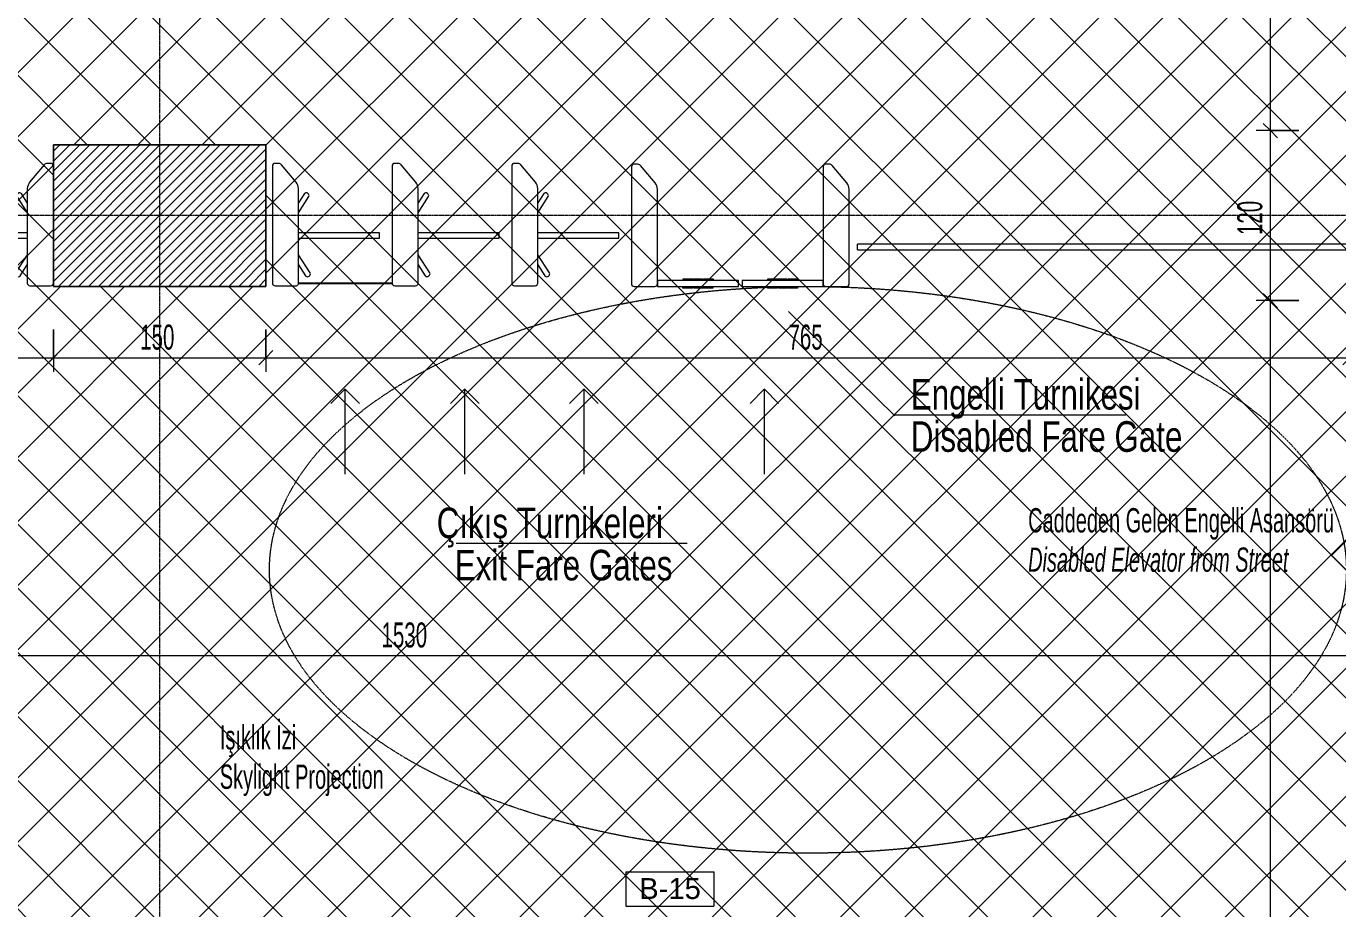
# Model space of a CAD drawing. Header units: centimetres. Extents: x -9345 to 11316, y -7197 to -3465.
# Drawn here: x -3206 to -2281, y -6020 to -5397 of the extents above; entities that cross this region are included whole.
import ezdxf

# ---------------------------------------------------------------- set-up
doc = ezdxf.new("R2010")
doc.units = ezdxf.units.CM
doc.linetypes.add('Grid Line 1_4_', pattern=[1.11125, 0.635, -0.15875, 0.15875, -0.15875])
doc.linetypes.add('Overhead', pattern=[0.396875, 0.238125, -0.15875])
for name, color, linetype, lineweight in [('A-ANNO-DIMS', 211, 'Continuous', 9), ('A-ANNO-DIMS-100', 211, 'Continuous', 9), ('A-ANNO-NOTE', 131, 'Continuous', 9), ('A-AREA-IDEN', 2, 'Continuous', 9), ('A-DETL', 90, 'Continuous', 9), ('A-DETL-GENF', 92, 'Continuous', 9), ('A-DETL-MEDM', 33, 'Continuous', 25), ('A-DETL-THIN', 151, 'Continuous', 9), ('A-FLOR-HRAL', 11, 'Continuous', 9), ('A-FLOR-OVHD', 1, 'Overhead', 9), ('G-ANNO-TEXT', 231, 'Continuous', 9), ('L-SITE', 91, 'Continuous', 9), ('Q-SPCQ', 91, 'Continuous', 9), ('S-COLS', 52, 'Continuous', 9), ('S-GRID', 1, 'Continuous', 9)]:
    doc.layers.add(name, color=color, linetype=linetype, lineweight=lineweight)
doc.styles.add('Arial_2', font='arial.ttf', dxfattribs={"height": 14.752994})
doc.styles.add('Swis721 LtCn BT', font='swisscl.ttf', dxfattribs={"width": 0.8, "height": 17.149461})
doc.styles.add('Swis721 LtCn BT_1', font='swisscl.ttf', dxfattribs={"width": 0.8, "height": 17.639445})
doc.styles.add('Swis721 LtCn BT_8', font='swisscl.ttf', dxfattribs={"height": 21.559322})
doc.styles.add('Swis721 LtCn BT_I', font='swisscli.ttf', dxfattribs={"height": 21.559322})
doc.dimstyles.new('IUAS_DIMENSION_INSIDE_100', dxfattribs={"dimscale": 30.48, "dimtxt": 18, "dimasz": 0.328084, "dimexe": 0.328084, "dimexo": 0.0625, "dimgap": 0, "dimtad": 1, "dimdec": 0, "dimdsep": 46, "dimtxsty": 'Swis721 LtCn BT_1', "dimblk1": 'OBLIQUE', "dimblk2": 'OBLIQUE', "dimsah": 1, "dimcen": 0.09, "dimdle": 0.328084, "dimazin": 0, "dimtfac": 1, "dimtdec": 4, "dimtix": 1, "dimtmove": 0, "dimatfit": 3, "dimfxl": 0.656168, "dimfxlon": 1, "dimtvp": 1, "dimtolj": 1, "dimtzin": 0, "dimarcsym": 2})

# ---------------------------------------------------------------- blocks, each defined once
blk = doc.blocks.new('Normal-Turnstile - 3 Lanes _1 ADA DUZ-1444760-_116_30 KONKORS KATI _ CONCOURSE LEVEL')
at = {"layer": 'Q-SPCQ'}
for p, q in [((68.13, 60.27), (68.13, -6.41)), ((84.64, 62.17), (70.03, 62.17)), ((86.54, -22.28), (86.54, 60.23)), ((152.58, 60.2), (152.58, -6.41)), ((169.09, 62.17), (154.49, 62.17)), ((171, -22.28), (171, 60.27)), ((237.04, 60.27), (237.04, -6.41)), ((253.55, 62.17), (238.94, 62.17)), ((255.45, -22.28), (255.45, 60.27)), ((59.9, 53.16), (68.13, 40.26)), ((68.13, 47.35), (63.11, 55.21)), ((144.35, 53.16), (152.58, 40.26)), ((152.58, 47.35), (147.57, 55.21)), ((228.81, 53.16), (237.04, 40.26)), ((237.04, 47.35), (232.02, 55.21)), ((68.13, 28.52), (10.98, 28.52)), ((10.98, 28.52), (10.98, 26.61)), ((152.58, 28.52), (95.43, 28.52)), ((95.43, 28.52), (95.43, 26.61)), ((237.04, 28.52), (179.89, 28.52)), ((179.89, 28.52), (179.89, 26.61)), ((10.98, 26.61), (10.98, 24.71)), ((10.98, 24.71), (68.13, 24.71)), ((95.43, 26.61), (95.43, 24.71)), ((95.43, 24.71), (152.58, 24.71)), ((179.89, 26.61), (179.89, 24.71)), ((179.89, 24.71), (237.04, 24.71)), ((68.13, 10.66), (60.8, -0.82)), ((152.58, 10.66), (145.26, -0.82)), ((237.04, 10.66), (229.71, -0.82)), ((64.02, -2.87), (68.13, 3.58)), ((148.47, -2.87), (152.58, 3.58)), ((232.93, -2.87), (237.04, 3.58)), ((69.76, -10.89), (80.06, -23.17)), ((154.21, -10.89), (164.52, -23.17)), ((238.67, -10.89), (248.97, -23.17)), ((82.24, -24.19), (84.64, -24.19)), ((166.7, -24.19), (169.09, -24.19)), ((251.15, -24.19), (253.55, -24.19))]:
    blk.add_line(p, q, dxfattribs=at)
for centre, radius, start, end in [((70.03, 60.27), 1.91, 90, 180), ((84.64, 60.27), 1.91, 0, 90), ((154.49, 60.27), 1.91, 151.77494, 180), ((154.49, 60.27), 1.91, 90, 150), ((169.09, 60.27), 1.9, 0, 90), ((238.94, 60.27), 1.91, 151.28508, 180), ((238.94, 60.27), 1.91, 120, 150), ((238.94, 60.27), 1.91, 90, 117.27853), ((253.55, 60.27), 1.91, 0, 90), ((78.35, -5.23), 10.29, 186.58384, 213.41616), ((162.8, -5.23), 10.29, 186.58384, 213.41616), ((247.26, -5.23), 10.29, 186.58384, 213.41616), ((82.27, -21.28), 2.91, 220.56946, 269.43054), ((84.64, -22.28), 1.91, 270, 0), ((166.73, -21.28), 2.91, 220.56946, 269.43054), ((169.09, -22.28), 1.91, 270, 0), ((251.18, -21.28), 2.91, 220.56946, 269.43054), ((253.55, -22.28), 1.91, 270, 0)]:
    blk.add_arc(centre, radius, start, end, dxfattribs=at)
for centre, major_axis, start_param, end_param in [((61.51, 54.18), (1.61, 1.02), 6.032597, 8.980864), ((145.96, 54.18), (1.61, 1.02), 0.066828, 2.697679), ((230.42, 54.18), (1.61, 1.02), 6.032597, 8.980864), ((61.51, 54.18), (1.61, 1.02), 2.697679, 3.483077), ((145.96, 54.18), (1.61, 1.02), 2.697679, 3.483077), ((145.96, 54.18), (1.61, 1.02), 6.032597, 6.283185), ((230.42, 54.18), (1.61, 1.02), 2.697679, 3.483077), ((62.41, -1.84), (-1.61, 1.02), 5.941701, 6.727099), ((62.41, -1.84), (-1.61, 1.02), 0.443914, 3.422778), ((146.87, -1.84), (-1.61, 1.02), 5.941701, 6.727099), ((146.87, -1.84), (-1.61, 1.02), 0.443914, 3.422778), ((231.32, -1.84), (-1.61, 1.02), 5.941701, 6.727099), ((231.32, -1.84), (-1.61, 1.02), 0.443914, 3.422778)]:
    blk.add_ellipse(centre, major_axis=major_axis, ratio=0.74559, start_param=start_param, end_param=end_param, dxfattribs=at)
blk = doc.blocks.new('Normal-Turnstile - 3 Lanes _1 ADA DUZ-1448486-_116_30 KONKORS KATI _ CONCOURSE LEVEL')
at = {"layer": 'Q-SPCQ'}
for p, q in [((80.06, 23.17), (69.76, 10.89)), ((84.64, 24.19), (82.24, 24.19)), ((86.54, -60.27), (86.54, 22.28)), ((164.52, 23.17), (154.21, 10.89)), ((169.09, 24.19), (166.7, 24.19)), ((171, -60.27), (171, 22.28)), ((248.97, 23.17), (238.67, 10.89)), ((253.55, 24.19), (251.15, 24.19)), ((60.8, 0.82), (68.13, -10.66)), ((68.13, -3.58), (64.02, 2.87)), ((68.13, 6.41), (68.13, -60.27)), ((145.26, 0.82), (152.58, -10.66)), ((152.58, -3.58), (148.47, 2.87)), ((152.58, 6.41), (152.58, -60.27)), ((229.71, 0.82), (237.04, -10.66)), ((237.04, -3.58), (232.93, 2.87)), ((237.04, 6.41), (237.04, -60.27)), ((68.13, -24.71), (10.98, -24.71)), ((10.98, -24.71), (10.98, -26.61)), ((10.98, -26.61), (10.98, -28.52)), ((152.58, -24.71), (95.43, -24.71)), ((95.43, -24.71), (95.43, -26.61)), ((95.43, -26.61), (95.43, -28.52)), ((237.04, -24.71), (179.89, -24.71)), ((179.89, -24.71), (179.89, -26.61)), ((179.89, -26.61), (179.89, -28.52)), ((10.98, -28.52), (68.13, -28.52)), ((95.43, -28.52), (152.58, -28.52)), ((179.89, -28.52), (237.04, -28.52)), ((68.13, -40.26), (59.9, -53.16)), ((152.58, -40.26), (144.35, -53.16)), ((237.04, -40.26), (228.81, -53.16)), ((63.11, -55.21), (68.13, -47.35)), ((147.57, -55.21), (152.58, -47.35)), ((232.02, -55.21), (237.04, -47.35)), ((70.03, -62.17), (84.64, -62.17)), ((154.49, -62.17), (169.09, -62.17)), ((238.94, -62.17), (253.55, -62.17))]:
    blk.add_line(p, q, dxfattribs=at)
for centre, radius, start, end in [((82.27, 21.28), 2.91, 90.56946, 139.43054), ((84.64, 22.28), 1.91, 360, 90), ((166.73, 21.28), 2.91, 90.56946, 139.43054), ((169.09, 22.28), 1.91, 31.07649, 90), ((169.09, 22.28), 1.9, 0, 30), ((251.18, 21.28), 2.91, 90.56946, 139.43054), ((253.55, 22.28), 1.91, 360, 90), ((78.35, 5.23), 10.29, 146.58384, 173.41616), ((162.8, 5.23), 10.29, 146.58384, 173.41616), ((247.26, 5.23), 10.29, 146.58384, 173.41616), ((70.03, -60.27), 1.91, 180, 270), ((84.64, -60.27), 1.91, 270, 360), ((154.49, -60.27), 1.91, 180, 270), ((169.09, -60.27), 1.91, 270, 357.92545), ((238.94, -60.27), 1.91, 180, 270), ((253.55, -60.27), 1.91, 270, 360)]:
    blk.add_arc(centre, radius, start, end, dxfattribs=at)
for centre, major_axis, start_param, end_param in [((62.41, 1.84), (1.61, 1.02), 6.002, 8.980864), ((62.41, 1.84), (1.61, 1.02), 2.697679, 3.483077), ((146.87, 1.84), (1.61, 1.02), 6.002, 8.980864), ((146.87, 1.84), (1.61, 1.02), 2.697679, 3.483077), ((231.32, 1.84), (1.61, 1.02), 6.002, 8.980864), ((231.32, 1.84), (1.61, 1.02), 2.697679, 3.483077), ((61.51, -54.18), (-1.61, 1.02), 5.941701, 6.727099), ((61.51, -54.18), (-1.61, 1.02), 0.443914, 3.392181), ((145.96, -54.18), (-1.61, 1.02), 5.941701, 6.727099), ((145.96, -54.18), (-1.61, 1.02), 0.443914, 3.392181), ((230.42, -54.18), (-1.61, 1.02), 5.941701, 6.727099), ((230.42, -54.18), (-1.61, 1.02), 0.443914, 3.392181)]:
    blk.add_ellipse(centre, major_axis=major_axis, ratio=0.74559, start_param=start_param, end_param=end_param, dxfattribs=at)
blk = doc.blocks.new('Turnstile-eng  - 5 Lanes _1 ADA-1448919-_116_30 KONKORS KATI _ CONCOURSE LEVEL')
at = {"layer": 'Q-SPCQ'}
for p, q in [((-156.65, 60.77), (-156.65, -5.91)), ((-140.14, 62.67), (-154.74, 62.67)), ((-81.08, 62.67), (-138.23, 62.67)), ((-138.23, 62.67), (-138.23, 58.47)), ((-138.23, -21.78), (-138.23, 60.77)), ((-138.23, 58.47), (-81.08, 58.47)), ((-120.38, 57.2), (-120.38, 58.47)), ((-117.38, 57.2), (-120.38, 57.2)), ((-120.15, 63.94), (-117.15, 63.94)), ((-120.15, 62.67), (-120.15, 63.94)), ((-117.38, 58.47), (-117.38, 57.2)), ((-116.59, 57.2), (-117.38, 57.2)), ((-117.15, 63.94), (-116.35, 63.94)), ((-117.15, 62.67), (-117.15, 63.94)), ((-116.59, 58.47), (-116.59, 57.2)), ((-113.59, 57.2), (-116.59, 57.2)), ((-116.35, 63.94), (-113.36, 63.94)), ((-116.35, 62.67), (-116.35, 63.94)), ((-113.59, 58.47), (-113.59, 57.2)), ((-113.36, 63.94), (-113.36, 62.67)), ((-112.94, 63.94), (-112.65, 63.94)), ((-112.94, 62.67), (-112.94, 63.94)), ((-112.65, 63.94), (-111.76, 63.94)), ((-112.65, 62.67), (-112.65, 63.94)), ((-112.59, 58.47), (-112.59, 57.2)), ((-110, 57.2), (-112.59, 57.2)), ((-111.76, 63.94), (-110.66, 63.94)), ((-111.76, 62.67), (-111.76, 63.94)), ((-110.66, 63.94), (-109.32, 63.94)), ((-110.66, 62.67), (-110.66, 63.94)), ((-110, 58.47), (-110, 57.2)), ((-108.66, 57.2), (-110, 57.2)), ((-109.32, 63.94), (-106.73, 63.94)), ((-109.32, 62.67), (-109.32, 63.94)), ((-108.66, 58.47), (-108.66, 57.2)), ((-107.56, 57.2), (-108.66, 57.2)), ((-107.56, 58.47), (-107.56, 57.2)), ((-106.67, 57.2), (-107.56, 57.2)), ((-106.73, 62.67), (-106.73, 63.94)), ((-106.67, 58.47), (-106.67, 57.2)), ((-106.38, 57.2), (-106.67, 57.2)), ((-106.38, 58.47), (-106.38, 57.2)), ((-105.96, 57.2), (-105.96, 58.47)), ((-102.97, 57.2), (-105.96, 57.2)), ((-105.73, 63.94), (-102.73, 63.94)), ((-105.73, 62.67), (-105.73, 63.94)), ((-102.97, 58.47), (-102.97, 57.2)), ((-102.17, 57.2), (-102.97, 57.2)), ((-102.73, 63.94), (-101.93, 63.94)), ((-102.73, 62.67), (-102.73, 63.94)), ((-102.17, 58.47), (-102.17, 57.2)), ((-99.17, 57.2), (-102.17, 57.2)), ((-101.93, 63.94), (-98.94, 63.94)), ((-101.93, 62.67), (-101.93, 63.94)), ((-99.17, 58.47), (-99.17, 57.2)), ((-98.94, 63.94), (-98.94, 62.67)), ((-81.08, 58.47), (-81.08, 62.67)), ((-21.39, 62.67), (-78.54, 62.67)), ((-78.54, 62.67), (-78.54, 58.47)), ((-78.54, 58.47), (-21.39, 58.47)), ((-60.69, 57.2), (-60.69, 58.47)), ((-57.69, 57.2), (-60.69, 57.2)), ((-60.46, 63.94), (-57.46, 63.94)), ((-60.46, 62.67), (-60.46, 63.94)), ((-57.69, 58.47), (-57.69, 57.2)), ((-56.9, 57.2), (-57.69, 57.2)), ((-57.46, 63.94), (-56.66, 63.94)), ((-57.46, 62.67), (-57.46, 63.94)), ((-56.9, 58.47), (-56.9, 57.2)), ((-53.9, 57.2), (-56.9, 57.2)), ((-56.66, 63.94), (-53.67, 63.94)), ((-56.66, 62.67), (-56.66, 63.94)), ((-53.9, 58.47), (-53.9, 57.2)), ((-53.67, 63.94), (-53.67, 62.67)), ((-53.25, 63.94), (-52.96, 63.94)), ((-53.25, 62.67), (-53.25, 63.94)), ((-52.96, 63.94), (-52.07, 63.94)), ((-52.96, 62.67), (-52.96, 63.94)), ((-52.9, 58.47), (-52.9, 57.2)), ((-50.31, 57.2), (-52.9, 57.2)), ((-52.07, 63.94), (-50.97, 63.94)), ((-52.07, 62.67), (-52.07, 63.94)), ((-50.97, 63.94), (-49.63, 63.94)), ((-50.97, 62.67), (-50.97, 63.94)), ((-50.31, 58.38), (-50.31, 57.2)), ((-48.97, 57.2), (-50.31, 57.2)), ((-49.63, 63.94), (-47.04, 63.94)), ((-49.63, 62.67), (-49.63, 63.94)), ((-48.97, 58.4), (-48.97, 57.2)), ((-47.87, 57.2), (-48.97, 57.2)), ((-47.87, 58.42), (-47.87, 57.2)), ((-46.98, 57.2), (-47.87, 57.2)), ((-47.04, 62.67), (-47.04, 63.94)), ((-46.98, 58.43), (-46.98, 57.2)), ((-46.69, 57.2), (-46.98, 57.2)), ((-46.69, 58.43), (-46.69, 57.2)), ((-46.27, 57.2), (-46.27, 58.44)), ((-43.28, 57.2), (-46.27, 57.2)), ((-46.04, 63.94), (-43.04, 63.94)), ((-46.04, 62.67), (-46.04, 63.94)), ((-43.28, 58.47), (-43.28, 57.2)), ((-42.48, 57.2), (-43.28, 57.2)), ((-43.04, 63.94), (-42.24, 63.94)), ((-43.04, 62.67), (-43.04, 63.94)), ((-42.48, 58.47), (-42.48, 57.2)), ((-39.48, 57.2), (-42.48, 57.2)), ((-42.24, 63.94), (-39.25, 63.94)), ((-42.24, 62.67), (-42.24, 63.94)), ((-39.48, 58.47), (-39.48, 57.2)), ((-39.25, 63.94), (-39.25, 62.67)), ((-21.39, 58.47), (-21.39, 62.67)), ((-21.39, 60.77), (-21.39, -5.91)), ((-4.88, 62.67), (-19.49, 62.67)), ((-2.98, -21.78), (-2.98, 60.77)), ((-155.02, -10.39), (-144.71, -22.67)), ((-19.76, -10.39), (-9.46, -22.67)), ((-142.53, -23.69), (-140.14, -23.69)), ((-7.28, -23.69), (-4.88, -23.69))]:
    blk.add_line(p, q, dxfattribs=at)
for centre, radius, start, end in [((-154.74, 60.77), 1.91, 90, 180), ((-140.14, 60.77), 1.91, 0, 90), ((-19.49, 60.77), 1.91, 90, 180), ((-4.88, 60.77), 1.91, 360, 90), ((-146.43, -4.73), 10.29, 186.58384, 213.41616), ((-11.17, -4.73), 10.29, 186.58384, 213.41616), ((-142.5, -20.78), 2.91, 220.56946, 269.43054), ((-140.14, -21.78), 1.91, 270, 360), ((-7.25, -20.78), 2.91, 220.56946, 232.56671), ((-7.25, -20.78), 2.91, 232.78473, 269.43054), ((-4.88, -21.78), 1.91, 270, 300), ((-4.88, -21.78), 1.91, 303.2738, 360)]:
    blk.add_arc(centre, radius, start, end, dxfattribs=at)
blk = doc.blocks.new('Railing - Railing-1489673-_116_30 KONKORS KATI _ CONCOURSE LEVEL')
at = {"layer": 'A-FLOR-HRAL'}
for p, q in [((-6129.15, 386.81), (-6127.78, 387.36)), ((-6129.15, 386.81), (-5999.83, 60.77)), ((-6127.73, 387.38), (-6125.44, 388.29)), ((-5996.11, 62.24), (-6125.44, 388.29)), ((-5996.11, 62.24), (-5999.83, 60.77))]:
    blk.add_line(p, q, dxfattribs=at)
blk = doc.blocks.new('M_Direction Arrows - Straight-KUCUK - M_Direction Arrows - Straight-KUCUK-801815-_116_30 KONKORS KATI _ CONCOURSE LEVEL')
at = {"layer": 'L-SITE'}
for p, q in [((0, 60), (-24.94, 35.06)), ((24.94, 35.06), (0, 60)), ((-24.94, 35.06), (-10.69, 35.06)), ((-10.69, 35.06), (-10.69, 0)), ((10.69, 0), (10.69, 35.06)), ((10.69, 35.06), (24.94, 35.06)), ((-10.69, 0), (10.69, 0))]:
    blk.add_line(p, q, dxfattribs=at)
blk = doc.blocks.new('IUAS_A_ROOM_100S - No_İsmi_Alan-1315501-_116_30 KONKORS KATI _ CONCOURSE LEVEL')
at = {"layer": 'A-AREA-IDEN'}
for p, q in [((-0.101, 0.1926), (-0.101, -0.0511)), ((-0.101, 0.1926), (0.5191, 0.1926)), ((0.5191, 0.1926), (0.5191, -0.0511)), ((-0.101, -0.0511), (0.5191, -0.0511))]:
    blk.add_line(p, q, dxfattribs=at)
blk = doc.blocks.new('DIMBLOCK81-_116_30 KONKORS KATI _ CONCOURSE LEVEL')
at = {"layer": 'A-ANNO-DIMS-100', "transparency": 16777216}
for p, q in [((-3701.98, -5610.82), (-3701.98, -5640.82)), ((-3701.98, -5630.82), (-3701.98, -5610.82)), ((-3186.98, -5610.82), (-3186.98, -5640.82)), ((-3186.98, -5630.82), (-3186.98, -5610.82)), ((-3701.98, -5630.82), (-3696.98, -5625.82)), ((-3186.98, -5630.82), (-3181.98, -5625.82)), ((-3701.98, -5630.82), (-3706.98, -5635.82)), ((-3701.98, -5630.82), (-3186.98, -5630.82)), ((-3186.98, -5630.82), (-3191.98, -5635.82))]:
    blk.add_line(p, q, dxfattribs=at)
at = {"layer": 'A-ANNO-DIMS-100', "color": 0, "transparency": 16777216, "insert": (-3458.2, -5607.46), "char_height": 17.639, "width": 32.9143, "attachment_point": 1, "line_spacing_factor": 0.971848, "style": 'Swis721 LtCn BT_1'}
blk.add_mtext('515', dxfattribs=at)
blk = doc.blocks.new('_Oblique')
at = {"color": 0, "linetype": 'ByBlock', "lineweight": -2}
blk.add_line((-0.5, -0.5), (0.5, 0.5), dxfattribs=at)
blk = doc.blocks.new('DIMBLOCK82-_116_30 KONKORS KATI _ CONCOURSE LEVEL')
at = {"layer": 'A-ANNO-DIMS-100', "transparency": 16777216}
for p, q in [((-3186.98, -5610.82), (-3186.98, -5640.82)), ((-3186.98, -5630.82), (-3186.98, -5610.82)), ((-3036.98, -5610.82), (-3036.98, -5640.82)), ((-3036.98, -5630.82), (-3036.98, -5610.82)), ((-3186.98, -5630.82), (-3181.98, -5625.82)), ((-3036.98, -5630.82), (-3031.98, -5625.82)), ((-3186.98, -5630.82), (-3191.98, -5635.82)), ((-3186.98, -5630.82), (-3036.98, -5630.82)), ((-3036.98, -5630.82), (-3041.98, -5635.82))]:
    blk.add_line(p, q, dxfattribs=at)
at = {"layer": 'A-ANNO-DIMS-100', "color": 0, "transparency": 16777216, "insert": (-3125.7, -5607.46), "char_height": 17.639, "width": 32.9143, "attachment_point": 1, "line_spacing_factor": 0.971848, "style": 'Swis721 LtCn BT_1'}
blk.add_mtext('150', dxfattribs=at)
blk = doc.blocks.new('DIMBLOCK83-_116_30 KONKORS KATI _ CONCOURSE LEVEL')
at = {"layer": 'A-ANNO-DIMS-100', "transparency": 16777216}
for p, q in [((-3036.98, -5610.82), (-3036.98, -5640.82)), ((-3036.98, -5630.82), (-3036.98, -5610.82)), ((-2271.98, -5610.82), (-2271.98, -5640.82)), ((-2271.98, -5630.82), (-2271.98, -5610.82)), ((-3036.98, -5630.82), (-3031.98, -5625.82)), ((-2271.98, -5630.82), (-2266.98, -5625.82)), ((-3036.98, -5630.82), (-3041.98, -5635.82)), ((-3036.98, -5630.82), (-2271.98, -5630.82)), ((-2271.98, -5630.82), (-2276.98, -5635.82))]:
    blk.add_line(p, q, dxfattribs=at)
at = {"layer": 'A-ANNO-DIMS-100', "color": 0, "transparency": 16777216, "insert": (-2668.2, -5607.46), "char_height": 17.639, "width": 32.9143, "attachment_point": 1, "line_spacing_factor": 0.971848, "style": 'Swis721 LtCn BT_1'}
blk.add_mtext('765', dxfattribs=at)
blk = doc.blocks.new('DIMBLOCK100-_116_30 KONKORS KATI _ CONCOURSE LEVEL')
at = {"layer": 'A-ANNO-DIMS-100', "transparency": 16777216}
for p, q in [((-3701.98, -5821.04), (-3701.98, -5851.04)), ((-3701.98, -5841.04), (-3701.98, -5821.04)), ((-2172.23, -5821.04), (-2172.23, -5851.04)), ((-2172.23, -5841.04), (-2172.23, -5821.04)), ((-3701.98, -5841.04), (-3696.98, -5836.04)), ((-2172.23, -5841.04), (-2167.23, -5836.04)), ((-3701.98, -5841.04), (-3706.98, -5846.04)), ((-3701.98, -5841.04), (-2162.23, -5841.04)), ((-2172.23, -5841.04), (-2177.23, -5846.04))]:
    blk.add_line(p, q, dxfattribs=at)
at = {"layer": 'A-ANNO-DIMS-100', "color": 0, "transparency": 16777216, "insert": (-2955.39, -5817.69), "char_height": 17.639, "width": 43.8857, "attachment_point": 1, "line_spacing_factor": 0.971848, "style": 'Swis721 LtCn BT_1'}
blk.add_mtext('1530', dxfattribs=at)
blk = doc.blocks.new('DIMBLOCK225-_116_30 KONKORS KATI _ CONCOURSE LEVEL')
at = {"layer": 'A-ANNO-DIMS-100', "transparency": 16777216}
for p, q in [((-2328.14, -5590.53), (-2333.14, -5585.53)), ((-2308.14, -5590.53), (-2338.14, -5590.53)), ((-2328.14, -6550.53), (-2328.14, -5590.53)), ((-2328.14, -5590.53), (-2323.14, -5595.53)), ((-2328.14, -5590.53), (-2308.14, -5590.53)), ((-2348.14, -6550.53), (-2318.14, -6550.53)), ((-2328.14, -6550.53), (-2348.14, -6550.53)), ((-2328.14, -6550.53), (-2333.14, -6545.53)), ((-2328.14, -6550.53), (-2323.14, -6555.53))]:
    blk.add_line(p, q, dxfattribs=at)
at = {"layer": 'A-ANNO-DIMS-100', "color": 0, "transparency": 16777216, "insert": (-2351.49, -6084.24), "char_height": 17.639, "width": 32.9143, "attachment_point": 1, "rotation": 90, "line_spacing_factor": 0.971848, "style": 'Swis721 LtCn BT_1'}
blk.add_mtext('960', dxfattribs=at)
blk = doc.blocks.new('DIMBLOCK226-_116_30 KONKORS KATI _ CONCOURSE LEVEL')
at = {"layer": 'A-ANNO-DIMS-100', "transparency": 16777216}
for p, q in [((-2328.14, -5470.53), (-2333.14, -5465.53)), ((-2308.14, -5470.53), (-2338.14, -5470.53)), ((-2328.14, -5590.53), (-2328.14, -5470.53)), ((-2328.14, -5470.53), (-2323.14, -5475.53)), ((-2328.14, -5470.53), (-2308.14, -5470.53)), ((-2328.14, -5590.53), (-2333.14, -5585.53)), ((-2308.14, -5590.53), (-2338.14, -5590.53)), ((-2328.14, -5590.53), (-2323.14, -5595.53)), ((-2328.14, -5590.53), (-2308.14, -5590.53))]:
    blk.add_line(p, q, dxfattribs=at)
at = {"layer": 'A-ANNO-DIMS-100', "color": 0, "transparency": 16777216, "insert": (-2351.49, -5544.24), "char_height": 17.639, "width": 32.9143, "attachment_point": 1, "rotation": 90, "line_spacing_factor": 0.971848, "style": 'Swis721 LtCn BT_1'}
blk.add_mtext('120', dxfattribs=at)
blk = doc.blocks.new('DIMBLOCK227-_116_30 KONKORS KATI _ CONCOURSE LEVEL')
at = {"layer": 'A-ANNO-DIMS-100', "transparency": 16777216}
for p, q in [((-2308.14, -4920.53), (-2338.14, -4920.53)), ((-2328.14, -4920.53), (-2333.14, -4915.53)), ((-2328.14, -5470.53), (-2328.14, -4920.53)), ((-2328.14, -4920.53), (-2323.14, -4925.53)), ((-2328.14, -4920.53), (-2308.14, -4920.53)), ((-2328.14, -5470.53), (-2333.14, -5465.53)), ((-2308.14, -5470.53), (-2338.14, -5470.53)), ((-2328.14, -5470.53), (-2323.14, -5475.53)), ((-2328.14, -5470.53), (-2308.14, -5470.53))]:
    blk.add_line(p, q, dxfattribs=at)
at = {"layer": 'A-ANNO-DIMS-100', "color": 0, "transparency": 16777216, "insert": (-2351.49, -5209.24), "char_height": 17.639, "width": 32.9143, "attachment_point": 1, "rotation": 90, "line_spacing_factor": 0.971848, "style": 'Swis721 LtCn BT_1'}
blk.add_mtext('550', dxfattribs=at)
blk = doc.blocks.new('TURENG_YAZI4 - TURENG_YAZI-1780044-_116_30 KONKORS KATI _ CONCOURSE LEVEL')
at = {"layer": 'A-ANNO-NOTE'}
blk.add_line((0, 0), (1.6301, 0), dxfattribs=at)
blk = doc.blocks.new('TURENG_YAZI4 - TURENG_YAZI-1779788-_116_30 KONKORS KATI _ CONCOURSE LEVEL')
at = {"layer": 'A-ANNO-NOTE'}
blk.add_line((0, 0), (1.6301, 0), dxfattribs=at)

msp = doc.modelspace()

# ---------------------------------------------------------------- hatches: boundary and pattern name
at = {"layer": 'A-DETL-GENF', "lineweight": 18}
h = msp.add_hatch(dxfattribs=at)
h.set_pattern_fill('FP_6', color=253, style=0, pattern_type=2)
h.set_pattern_definition([(45, (0, 0), (-22.62742, 22.62742), []), (135, (0, 0), (-22.62742, -22.62742), [])])
h.paths.add_polyline_path([(-2151.98, -6550.52), (-2151.98, -6310.53), (-2063.98, -6310.53), (-2063.98, -6130.53), (-2152.23, -6130.53), (-2152.23, -5950.53), (-2172.23, -5950.53), (-2172.23, -5575.47), (-2179.07, -5580.6), (-2186.56, -5584.7), (-2194.56, -5587.7), (-2202.91, -5589.53), (-2211.43, -5590.15), (-2219.95, -5589.56), (-2228.31, -5587.75), (-2236.32, -5584.78), (-2244.21, -5580.42), (-2250.67, -5575.59), (-2256.73, -5569.56), (-2261.86, -5562.73), (-2265.97, -5555.24), (-2268.98, -5547.24), (-2270.81, -5538.9), (-2271.44, -5530.38), (-2270.85, -5521.85), (-2269.06, -5513.5), (-2266.09, -5505.49), (-2262.02, -5497.98), (-2256.91, -5491.12), (-2250.89, -5485.06), (-2244.06, -5479.92), (-2236.57, -5475.81), (-2228.58, -5472.8), (-2220.23, -5470.95), (-2211.71, -5470.32), (-2203.36, -5470.93), (-2195.18, -5472.69), (-2187.32, -5475.58), (-2179.93, -5479.53), (-2173.17, -5484.47), (-2167.16, -5490.3), (-2162.02, -5496.91), (-2157.85, -5504.17), (-2154.73, -5511.94), (-2152.72, -5520.07), (-2151.86, -5528.4), (-2152.16, -5536.77), (-2153.63, -5545.01), (-2156.23, -5552.97), (-2159.91, -5560.49), (-1801.98, -5560.52), (-1801.98, -5057.62), (-1801.45, -5040.73), (-1799.72, -5023.92), (-1796.79, -5007.28), (-1792.67, -4990.89), (-1787.39, -4974.84), (-1780.98, -4959.21), (-1773.47, -4944.08), (-1764.89, -4929.52), (-1755.3, -4915.61), (-1744.73, -4902.43), (-1733.24, -4890.03), (-1720.9, -4878.49), (-1707.77, -4867.86), (-1693.91, -4858.2), (-1679.39, -4849.56), (-1664.29, -4841.97), (-1648.69, -4835.49), (-1632.66, -4830.14), (-1616.29, -4825.95), (-1599.67, -4822.94), (-1582.87, -4821.13), (-1565.98, -4820.52), (-811.98, -4820.52), (-811.98, -4815.27), (-661.98, -4815.27), (-661.98, -4164.91), (-811.98, -4164.91), (-811.98, -4140.52), (-2248.98, -4140.52), (-2248.98, -4460.52), (-3061.98, -4460.52), (-3061.98, -4140.52), (-3986.98, -4140.52), (-3986.98, -4320.53), (-4091.98, -4320.53), (-4091.98, -4630.53), (-3986.98, -4630.53), (-3986.98, -4810.52), (-3836.98, -4810.52), (-3836.98, -4910.52), (-3986.98, -4910.52), (-3986.98, -4814.92), (-4786.98, -4814.92), (-4786.98, -4910.53), (-4936.98, -4910.53), (-4936.98, -4815.47), (-4991.98, -4815.47), (-4991.98, -4140.52), (-6661.98, -4140.52), (-6661.98, -4165.41), (-6811.98, -4165.41), (-6811.98, -4816.78), (-6661.98, -4816.78), (-6661.98, -5290.53), (-4006.98, -5290.53), (-3987.44, -5291.15), (-3967.98, -5293.03), (-3948.68, -5296.15), (-3929.62, -5300.5), (-3910.87, -5306.07), (-3892.53, -5312.82), (-3874.65, -5320.73), (-3857.31, -5329.78), (-3840.59, -5339.91), (-3824.56, -5351.1), (-3809.27, -5363.29), (-3794.8, -5376.43), (-3781.2, -5390.48), (-3768.52, -5405.36), (-3756.83, -5421.03), (-3746.16, -5437.42), (-3735.92, -5455.8), (-3728.09, -5472.07), (-3720.75, -5490.19), (-3714.59, -5508.75), (-3709.63, -5527.66), (-3705.89, -5546.85), (-3703.39, -5566.24), (-3702.14, -5585.75), (-3702.14, -5605.3), (-3703.39, -5624.81), (-3705.89, -5644.21), (-3709.63, -5663.4), (-3714.59, -5682.31), (-3720.75, -5700.86), (-3728.09, -5718.99), (-3736.57, -5736.6), (-3746.17, -5753.64), (-3756.83, -5770.02), (-3768.53, -5785.69), (-3781.2, -5800.58), (-3794.8, -5814.62), (-3809.27, -5827.77), (-3824.56, -5839.96), (-3840.6, -5851.14), (-3857.32, -5861.28), (-3874.65, -5870.32), (-3892.53, -5878.24), (-3910.88, -5884.99), (-3929.62, -5890.55), (-3948.68, -5894.9), (-3967.98, -5898.02), (-3987.44, -5899.9), (-4006.98, -5900.53), (-6131.98, -5900.51), (-6131.98, -6190.52), (-4061.98, -6190.53), (-4061.98, -6370.53), (-3978.51, -6370.53), (-3978.51, -6550.51), (-2167.91, -6550.52)], flags=0)
h.paths.add_polyline_path([(-3186.98, -5580.53), (-3186.98, -5480.53), (-3036.98, -5480.53), (-3036.98, -5580.53), (-3159.77, -5580.53)], flags=0)
h.paths.add_polyline_path([(-3111.98, -4920.52), (-3120.52, -4919.91), (-3128.88, -4918.09), (-3136.9, -4915.1), (-3144.42, -4911), (-3151.27, -4905.87), (-3157.33, -4899.81), (-3162.46, -4892.96), (-3166.56, -4885.45), (-3169.55, -4877.43), (-3171.37, -4869.06), (-3171.98, -4860.52), (-3171.37, -4851.98), (-3169.55, -4843.62), (-3166.56, -4835.6), (-3162.46, -4828.08), (-3157.33, -4821.23), (-3151.27, -4815.18), (-3144.42, -4810.05), (-3136.9, -4805.94), (-3128.88, -4802.95), (-3120.52, -4801.13), (-3111.98, -4800.52), (-3103.44, -4801.13), (-3095.08, -4802.95), (-3087.06, -4805.94), (-3079.54, -4810.05), (-3072.69, -4815.18), (-3066.64, -4821.23), (-3061.5, -4828.08), (-3057.4, -4835.6), (-3054.41, -4843.62), (-3052.59, -4851.98), (-3051.98, -4860.52), (-3052.59, -4869.06), (-3054.41, -4877.43), (-3057.4, -4885.45), (-3061.5, -4892.96), (-3066.64, -4899.81), (-3072.69, -4905.87), (-3079.54, -4911), (-3087.06, -4915.1), (-3095.08, -4918.09), (-3103.44, -4919.91)], flags=0)
h.paths.add_polyline_path([(-2211.98, -4920.52), (-2220.52, -4919.91), (-2228.88, -4918.09), (-2236.9, -4915.1), (-2244.42, -4911), (-2251.27, -4905.87), (-2257.33, -4899.81), (-2262.46, -4892.96), (-2266.56, -4885.45), (-2269.55, -4877.43), (-2271.37, -4869.06), (-2271.98, -4860.52), (-2271.37, -4851.98), (-2269.55, -4843.62), (-2266.56, -4835.6), (-2262.46, -4828.08), (-2257.33, -4821.23), (-2251.27, -4815.18), (-2244.21, -4809.93), (-2236.9, -4805.94), (-2228.88, -4802.95), (-2220.52, -4801.13), (-2211.98, -4800.52), (-2203.44, -4801.13), (-2195.08, -4802.95), (-2187.06, -4805.94), (-2179.54, -4810.05), (-2172.69, -4815.18), (-2166.64, -4821.23), (-2161.5, -4828.08), (-2157.4, -4835.6), (-2154.41, -4843.62), (-2152.59, -4851.98), (-2151.98, -4860.52), (-2152.59, -4869.06), (-2154.41, -4877.43), (-2157.4, -4885.45), (-2161.5, -4892.96), (-2166.64, -4899.81), (-2172.69, -4905.87), (-2179.54, -4911), (-2187.06, -4915.1), (-2195.08, -4918.09), (-2203.44, -4919.91)], flags=0)
h.paths.add_polyline_path([(-5746.98, -4910.53), (-5896.98, -4910.53), (-5896.98, -4810.53), (-5746.98, -4810.53), (-5746.98, -4906.57)], flags=0)
h.paths.add_polyline_path([(-641.97, -4816.24), (-411.79, -4816.24), (-411.79, -4590.53), (-331.98, -4590.53), (-331.98, -4390.53), (-411.79, -4390.53), (-411.79, -4165.52), (-656.12, -4165.52), (-656.12, -4816.24)], flags=0)
h.paths.add_polyline_path([(-8424.27, -4815.52), (-6821.85, -4815.52), (-6821.85, -4165.52), (-8477.22, -4165.52), (-8477.22, -4390.53), (-8532.22, -4390.53), (-8532.22, -4590.53), (-8477.22, -4590.53), (-8477.22, -4815.52)], flags=0)
at = {"layer": 'S-COLS'}
h = msp.add_hatch(dxfattribs=at)
h.set_pattern_fill('FP_1', color=256, style=0, pattern_type=2)
h.set_pattern_definition([(45, (0, 0), (-3.535534, 3.535534), [])])
h.paths.add_polyline_path([(-3186.98, -5580.53), (-3036.98, -5580.52), (-3036.98, -5480.53), (-3186.98, -5480.58), (-3186.98, -5580.53)], flags=0)

# ---------------------------------------------------------------- linework, layer by layer
at = {"layer": 'A-ANNO-NOTE'}
msp.add_line((-2668.22, -5598.16), (-2593.17, -5671.83), dxfattribs=at)
at = {"layer": 'A-DETL'}
for p, q in [((-2980.95, -5652.8), (-2991.17, -5663.02)), ((-2980.95, -5713.12), (-2980.95, -5652.8)), ((-2980.95, -5653.12), (-2971.05, -5663.02)), ((-2896.49, -5652.8), (-2906.71, -5663.02)), ((-2896.49, -5713.12), (-2896.49, -5652.8)), ((-2896.49, -5653.12), (-2886.59, -5663.02)), ((-2812.49, -5652.8), (-2822.71, -5663.02)), ((-2812.49, -5713.12), (-2812.49, -5652.8)), ((-2812.49, -5653.12), (-2802.59, -5663.02)), ((-2685.07, -5652.8), (-2695.29, -5663.02)), ((-2685.07, -5713.12), (-2685.07, -5652.8)), ((-2685.07, -5653.12), (-2675.17, -5663.02))]:
    msp.add_line(p, q, dxfattribs=at)
at = {"layer": 'A-DETL-MEDM'}
msp.add_line((-3013.97, -5578.12), (-2947.93, -5578.12), dxfattribs=at)
at = {"layer": 'A-DETL-THIN'}
for p, q in [((-3186.98, -5580.53), (-3186.98, -5480.53)), ((-3186.98, -5480.53), (-3036.98, -5480.53)), ((-3036.98, -5480.53), (-3036.98, -5580.53)), ((-3036.98, -5580.53), (-3186.98, -5580.53))]:
    msp.add_line(p, q, dxfattribs=at)
at = {"layer": 'A-FLOR-OVHD'}
msp.add_ellipse((-2654.48, -5780.53), major_axis=(-380, 0), ratio=0.526316, dxfattribs=at)
at = {"layer": 'S-COLS'}
for p, q in [((-3036.98, -5480.53), (-3186.98, -5480.53)), ((-3186.98, -5480.53), (-3186.98, -5580.53)), ((-3036.98, -5580.53), (-3036.98, -5480.53)), ((-3186.98, -5580.53), (-3036.98, -5580.53))]:
    msp.add_line(p, q, dxfattribs=at)
at = {"layer": 'S-GRID', "linetype": 'Grid Line 1_4_'}
for p, q in [((-3111.98, -3567.14), (-3111.98, -7007.41)), ((1078.19, -5530.53), (-8251.71, -5530.53))]:
    msp.add_line(p, q, dxfattribs=at)

# ---------------------------------------------------------------- block references
at = {"layer": 'A-ANNO-NOTE', "xscale": 100, "yscale": 100, "zscale": 100}
msp.add_blockref('TURENG_YAZI4 - TURENG_YAZI-1779788-_116_30 KONKORS KATI _ CONCOURSE LEVEL', (-2593.17, -5671.12), dxfattribs=at)
at = {"layer": 'A-ANNO-NOTE', "xscale": 99.99999999999999, "yscale": 99.99999999999999, "zscale": 99.99999999999999, "rotation": 180}
msp.add_blockref('TURENG_YAZI4 - TURENG_YAZI-1780044-_116_30 KONKORS KATI _ CONCOURSE LEVEL', (-2739.68, -5761.9), dxfattribs=at)
at = {"layer": 'A-AREA-IDEN', "xscale": 99.99999999999994, "yscale": 99.99999999999994, "zscale": 99.99999999999994}
msp.add_blockref('IUAS_A_ROOM_100S - No_İsmi_Alan-1315501-_116_30 KONKORS KATI _ CONCOURSE LEVEL', (-2772.81, -6012.88), dxfattribs=at)
at = {"layer": 'A-FLOR-HRAL', "rotation": 68.36410604411739}
msp.add_blockref('Railing - Railing-1489673-_116_30 KONKORS KATI _ CONCOURSE LEVEL', (0, 0), dxfattribs=at)
at = {"layer": 'L-SITE', "rotation": 89.9999999999999}
msp.add_blockref('M_Direction Arrows - Straight-KUCUK - M_Direction Arrows - Straight-KUCUK-801815-_116_30 KONKORS KATI _ CONCOURSE LEVEL', (-2225.07, -5770.53), dxfattribs=at)
at = {"layer": 'Q-SPCQ'}
msp.add_blockref('Normal-Turnstile - 3 Lanes _1 ADA DUZ-1448486-_116_30 KONKORS KATI _ CONCOURSE LEVEL', (-3442.44, -5517.86), dxfattribs=at)
at = {"layer": 'Q-SPCQ', "rotation": 180}
for name, p in [('Normal-Turnstile - 3 Lanes _1 ADA DUZ-1444760-_116_30 KONKORS KATI _ CONCOURSE LEVEL', (-2776.93, -5517.86)), ('Turnstile-eng  - 5 Lanes _1 ADA-1448919-_116_30 KONKORS KATI _ CONCOURSE LEVEL', (-2782, -5517.86))]:
    msp.add_blockref(name, p, dxfattribs=at)

# ---------------------------------------------------------------- texts
at = {"layer": 'A-ANNO-NOTE', "char_height": 21.5593, "attachment_point": 1, "line_spacing_factor": 0.971848}
for s, insert, width, style in [('Engelli Turnikesi', (-2581.86, -5645.83), 204.5933, 'Swis721 LtCn BT_8'), ('Disabled Fare Gate', (-2581.86, -5675.66), 233.1044, 'Swis721 LtCn BT_I'), ('Çıkış Turnikeleri', (-2916.43, -5736.61), 198.5215, 'Swis721 LtCn BT_8'), ('Exit Fare Gates', (-2903.67, -5766.44), 183.21, 'Swis721 LtCn BT_I')]:
    msp.add_mtext(s, dxfattribs=dict(at, insert=insert, width=width, style=style))
at = {"layer": 'A-AREA-IDEN', "insert": (-2751.81, -5998.1), "char_height": 14.753, "width": 51.84, "attachment_point": 2, "line_spacing_factor": 0.938532, "style": 'Arial_2'}
msp.add_mtext('B-15', dxfattribs=at)
at = {"layer": 'G-ANNO-TEXT', "color": 7, "attachment_point": 1, "line_spacing_factor": 0.971848, "style": 'Swis721 LtCn BT'}
for s, insert, char_height, width in [('Caddeden Gelen Engelli Asansörü\\P\\fSwis721 LtCn BT|b0|i1|c162|p34|;\\W.8;Disabled Elevator from Street\\fSwis721 LtCn BT|b0|i0|c162|p34|;\\W.8;\\P', (-2499.04, -5736.99), 17.14946, 263.957), ('Işıklık İzi\\PSkylight Projection', (-3069.5, -5890.17), 17.1495, 146.9928)]:
    msp.add_mtext(s, dxfattribs=dict(at, insert=insert, char_height=char_height, width=width))

# ---------------------------------------------------------------- dimensions: what is measured, and where the dimension line sits
at = {"layer": 'A-ANNO-DIMS'}
for base, p1, p2, angle, override, picture, middle in [((-2328.14, -4920.53), (-2308.14, -5470.53), (-2308.14, -4920.53), 90, {"dimpost": '<>', "dimfxl": 550}, 'DIMBLOCK227-_116_30 KONKORS KATI _ CONCOURSE LEVEL', (-2337.17, -5195.53)), ((-2328.14, -5470.53), (-2308.14, -5590.53), (-2308.14, -5470.53), 90, {"dimpost": '<>', "dimfxl": 120}, 'DIMBLOCK226-_116_30 KONKORS KATI _ CONCOURSE LEVEL', (-2337.17, -5530.53)), ((-2328.14, -5590.53), (-2348.14, -6550.53), (-2308.14, -5590.53), 90, {"dimpost": '<>', "dimfxl": 960.832972}, 'DIMBLOCK225-_116_30 KONKORS KATI _ CONCOURSE LEVEL', (-2337.17, -6070.53)), ((-3036.98, -5630.82), (-3186.98, -5610.82), (-3036.98, -5610.82), 0, {"dimpost": '<>', "dimfxl": 150}, 'DIMBLOCK82-_116_30 KONKORS KATI _ CONCOURSE LEVEL', (-3111.98, -5621.78))]:
    dim = msp.add_linear_dim(base=base, p1=p1, p2=p2, angle=angle, dimstyle='IUAS_DIMENSION_INSIDE_100', override=override, dxfattribs=at)
    dim.commit()
    dim.dimension.update_dxf_attribs({"geometry": picture, "text_midpoint": middle})
for base, p1, p2, override, picture, middle in [((-3186.98, -5630.82), (-3701.98, -5610.82), (-3186.98, -5610.82), {"dimpost": '<>', "dimfxl": 515}, 'DIMBLOCK81-_116_30 KONKORS KATI _ CONCOURSE LEVEL', (-3444.48, -5621.82)), ((-2271.98, -5630.82), (-3036.98, -5610.82), (-2271.98, -5610.82), {"dimpost": '<>', "dimfxl": 765}, 'DIMBLOCK83-_116_30 KONKORS KATI _ CONCOURSE LEVEL', (-2654.48, -5621.78)), ((-2172.23, -5841.04), (-3701.98, -5821.04), (-2172.23, -5821.04), {"dimpost": '<>', "dimfxl": 1529.75}, 'DIMBLOCK100-_116_30 KONKORS KATI _ CONCOURSE LEVEL', (-2937.11, -5832))]:
    dim = msp.add_linear_dim(base=base, p1=p1, p2=p2, dimstyle='IUAS_DIMENSION_INSIDE_100', override=override, dxfattribs=at)
    dim.commit()
    dim.dimension.update_dxf_attribs({"geometry": picture, "text_midpoint": middle})

doc.saveas('drawing.dxf')
